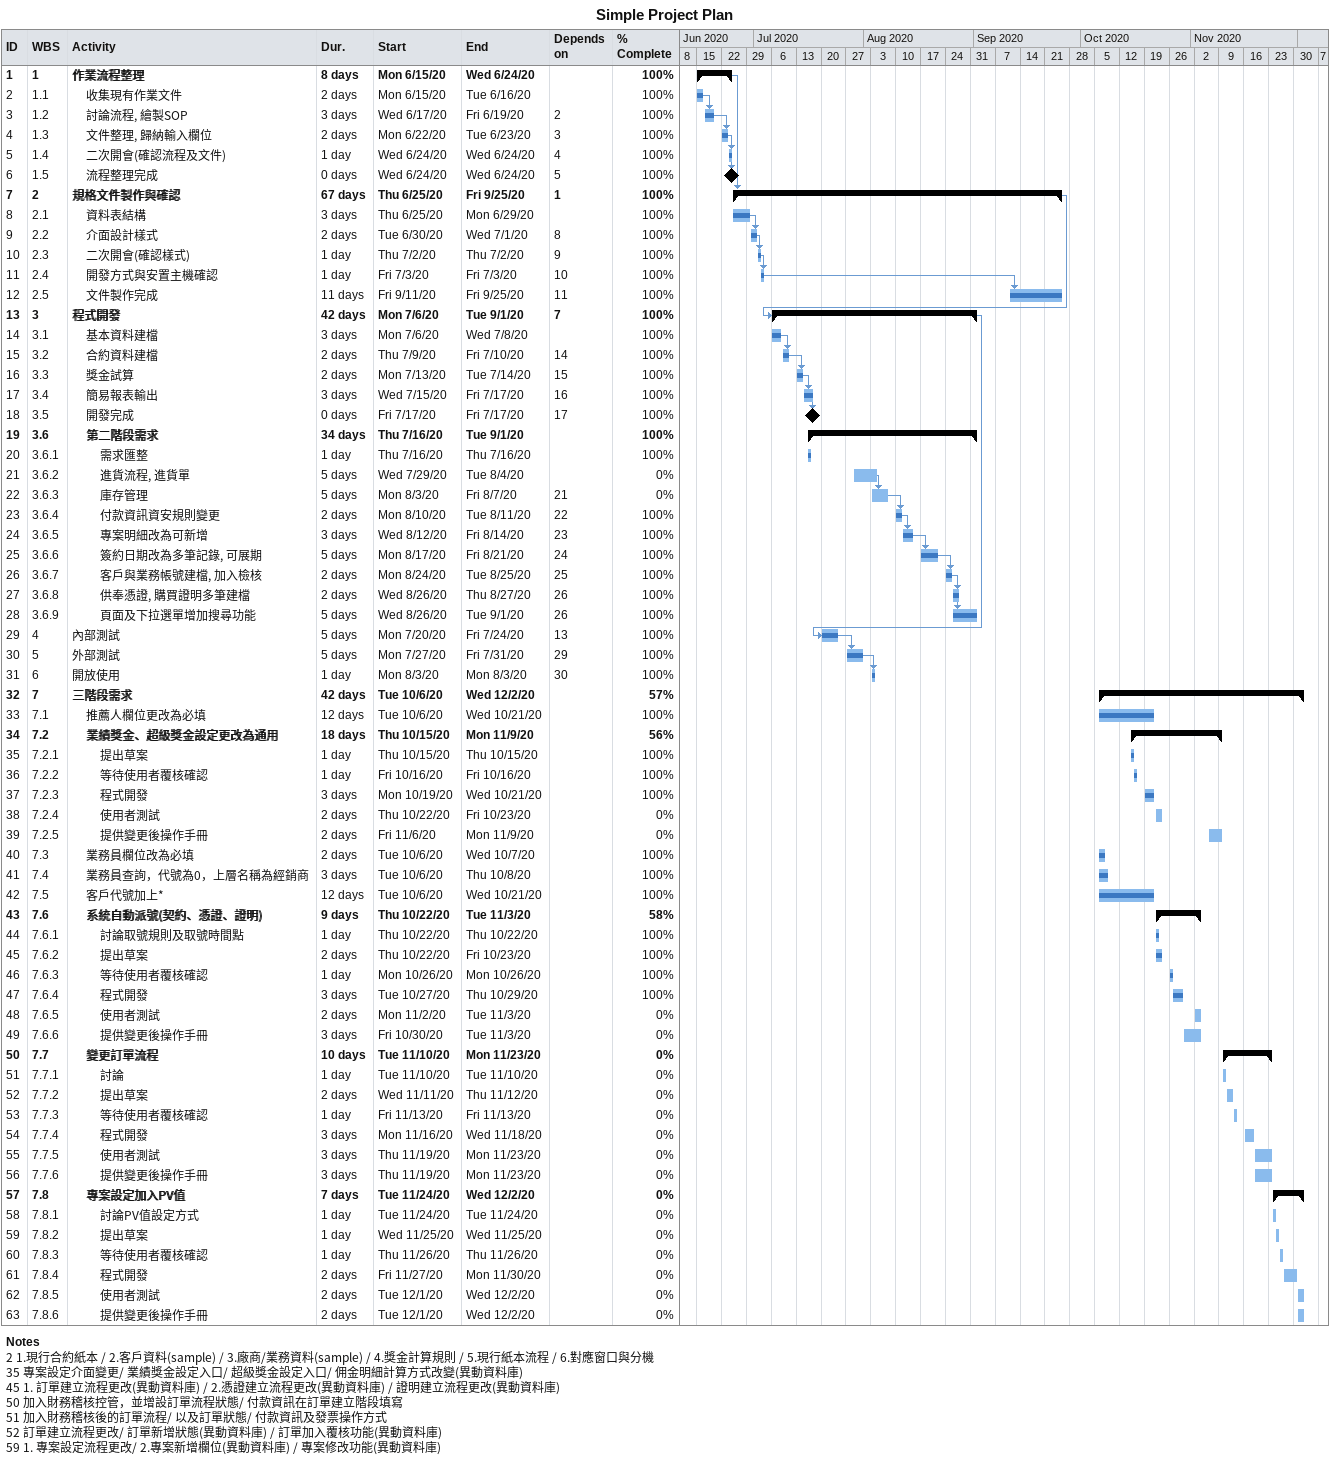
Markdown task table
Simple Project Plan

| ID | WBS | Task | Duration | Start | Finish | Predecessors | % complete |
|---|---|---|---|---|---|---|---|
| 1 | 1 | **作業流程整理** | 8d | 2020-06-15 | 2020-06-24 |  | 100 |
| 2 | 1.1 | 收集現有作業文件 | 2d | 2020-06-15 | 2020-06-16 |  | 100 |
| 3 | 1.2 | 討論流程, 繪製SOP | 3d | 2020-06-17 | 2020-06-19 | 2 | 100 |
| 4 | 1.3 | 文件整理, 歸納輸入欄位 | 2d | 2020-06-22 | 2020-06-23 | 3 | 100 |
| 5 | 1.4 | 二次開會(確認流程及文件) | 1d | 2020-06-24 | 2020-06-24 | 4 | 100 |
| 6 | 1.5 | 流程整理完成 | 0d | 2020-06-24 | 2020-06-24 | 5 | 100 |
| 7 | 2 | **規格文件製作與確認** | 67d | 2020-06-25 | 2020-09-25 | 1 | 100 |
| 8 | 2.1 | 資料表結構 | 3d | 2020-06-25 | 2020-06-29 |  | 100 |
| 9 | 2.2 | 介面設計樣式 | 2d | 2020-06-30 | 2020-07-01 | 8 | 100 |
| 10 | 2.3 | 二次開會(確認樣式) | 1d | 2020-07-02 | 2020-07-02 | 9 | 100 |
| 11 | 2.4 | 開發方式與安置主機確認 | 1d | 2020-07-03 | 2020-07-03 | 10 | 100 |
| 12 | 2.5 | 文件製作完成 | 11d | 2020-09-11 | 2020-09-25 | 11 | 100 |
| 13 | 3 | **程式開發** | 42d | 2020-07-06 | 2020-09-01 | 7 | 100 |
| 14 | 3.1 | 基本資料建檔 | 3d | 2020-07-06 | 2020-07-08 |  | 100 |
| 15 | 3.2 | 合約資料建檔 | 2d | 2020-07-09 | 2020-07-10 | 14 | 100 |
| 16 | 3.3 | 獎金試算 | 2d | 2020-07-13 | 2020-07-14 | 15 | 100 |
| 17 | 3.4 | 簡易報表輸出 | 3d | 2020-07-15 | 2020-07-17 | 16 | 100 |
| 18 | 3.5 | 開發完成 | 0d | 2020-07-17 | 2020-07-17 | 17 | 100 |
| 19 | 3.6 | **第二階段需求** | 34d | 2020-07-16 | 2020-09-01 |  | 100 |
| 20 | 3.6.1 | 需求匯整 | 1d | 2020-07-16 | 2020-07-16 |  | 100 |
| 21 | 3.6.2 | 進貨流程, 進貨單 | 5d | 2020-07-29 | 2020-08-04 |  | 0 |
| 22 | 3.6.3 | 庫存管理 | 5d | 2020-08-03 | 2020-08-07 | 21 | 0 |
| 23 | 3.6.4 | 付款資訊資安規則變更 | 2d | 2020-08-10 | 2020-08-11 | 22 | 100 |
| 24 | 3.6.5 | 專案明細改為可新增 | 3d | 2020-08-12 | 2020-08-14 | 23 | 100 |
| 25 | 3.6.6 | 簽約日期改為多筆記錄, 可展期 | 5d | 2020-08-17 | 2020-08-21 | 24 | 100 |
| 26 | 3.6.7 | 客戶與業務帳號建檔, 加入檢核 | 2d | 2020-08-24 | 2020-08-25 | 25 | 100 |
| 27 | 3.6.8 | 供奉憑證, 購買證明多筆建檔 | 2d | 2020-08-26 | 2020-08-27 | 26 | 100 |
| 28 | 3.6.9 | 頁面及下拉選單增加搜尋功能 | 5d | 2020-08-26 | 2020-09-01 | 26 | 100 |
| 29 | 4 | 內部測試 | 5d | 2020-07-20 | 2020-07-24 | 13 | 100 |
| 30 | 5 | 外部測試 | 5d | 2020-07-27 | 2020-07-31 | 29 | 100 |
| 31 | 6 | 開放使用 | 1d | 2020-08-03 | 2020-08-03 | 30 | 100 |
| 32 | 7 | **三階段需求** | 42d | 2020-10-06 | 2020-12-02 |  | 57 |
| 33 | 7.1 | 推薦人欄位更改為必填 | 12d | 2020-10-06 | 2020-10-21 |  | 100 |
| 34 | 7.2 | **業績獎金、超級獎金設定更改為通用** | 18d | 2020-10-15 | 2020-11-09 |  | 56 |
| 35 | 7.2.1 | 提出草案 | 1d | 2020-10-15 | 2020-10-15 |  | 100 |
| 36 | 7.2.2 | 等待使用者覆核確認 | 1d | 2020-10-16 | 2020-10-16 |  | 100 |
| 37 | 7.2.3 | 程式開發 | 3d | 2020-10-19 | 2020-10-21 |  | 100 |
| 38 | 7.2.4 | 使用者測試 | 2d | 2020-10-22 | 2020-10-23 |  | 0 |
| 39 | 7.2.5 | 提供變更後操作手冊 | 2d | 2020-11-06 | 2020-11-09 |  | 0 |
| 40 | 7.3 | 業務員欄位改為必填 | 2d | 2020-10-06 | 2020-10-07 |  | 100 |
| 41 | 7.4 | 業務員查詢，代號為0，上層名稱為經銷商 | 3d | 2020-10-06 | 2020-10-08 |  | 100 |
| 42 | 7.5 | 客戶代號加上* | 12d | 2020-10-06 | 2020-10-21 |  | 100 |
| 43 | 7.6 | **系統自動派號(契約、憑證、證明)** | 9d | 2020-10-22 | 2020-11-03 |  | 58 |
| 44 | 7.6.1 | 討論取號規則及取號時間點 | 1d | 2020-10-22 | 2020-10-22 |  | 100 |
| 45 | 7.6.2 | 提出草案 | 2d | 2020-10-22 | 2020-10-23 |  | 100 |
| 46 | 7.6.3 | 等待使用者覆核確認 | 1d | 2020-10-26 | 2020-10-26 |  | 100 |
| 47 | 7.6.4 | 程式開發 | 3d | 2020-10-27 | 2020-10-29 |  | 100 |
| 48 | 7.6.5 | 使用者測試 | 2d | 2020-11-02 | 2020-11-03 |  | 0 |
| 49 | 7.6.6 | 提供變更後操作手冊 | 3d | 2020-10-30 | 2020-11-03 |  | 0 |
| 50 | 7.7 | **變更訂單流程** | 10d | 2020-11-10 | 2020-11-23 |  | 0 |
| 51 | 7.7.1 | 討論 | 1d | 2020-11-10 | 2020-11-10 |  | 0 |
| 52 | 7.7.2 | 提出草案 | 2d | 2020-11-11 | 2020-11-12 |  | 0 |
| 53 | 7.7.3 | 等待使用者覆核確認 | 1d | 2020-11-13 | 2020-11-13 |  | 0 |
| 54 | 7.7.4 | 程式開發 | 3d | 2020-11-16 | 2020-11-18 |  | 0 |
| 55 | 7.7.5 | 使用者測試 | 3d | 2020-11-19 | 2020-11-23 |  | 0 |
| 56 | 7.7.6 | 提供變更後操作手冊 | 3d | 2020-11-19 | 2020-11-23 |  | 0 |
| 57 | 7.8 | **專案設定加入PV值** | 7d | 2020-11-24 | 2020-12-02 |  | 0 |
| 58 | 7.8.1 | 討論PV值設定方式 | 1d | 2020-11-24 | 2020-11-24 |  | 0 |
| 59 | 7.8.2 | 提出草案 | 1d | 2020-11-25 | 2020-11-25 |  | 0 |
| 60 | 7.8.3 | 等待使用者覆核確認 | 1d | 2020-11-26 | 2020-11-26 |  | 0 |
| 61 | 7.8.4 | 程式開發 | 2d | 2020-11-27 | 2020-11-30 |  | 0 |
| 62 | 7.8.5 | 使用者測試 | 2d | 2020-12-01 | 2020-12-02 |  | 0 |
| 63 | 7.8.6 | 提供變更後操作手冊 | 2d | 2020-12-01 | 2020-12-02 |  | 0 |

Notes
- 2: 1.現行合約紙本 / 2.客戶資料(sample) / 3.廠商/業務資料(sample) / 4.獎金計算規則 / 5.現行紙本流程 / 6.對應窗口與分機
- 35: 專案設定介面變更 / 業績獎金設定入口 / 超級獎金設定入口 / 佣金明細計算方式改變(異動資料庫)
- 45: 1. 訂單建立流程更改(異動資料庫) / 2.憑證建立流程更改(異動資料庫) / 證明建立流程更改(異動資料庫)
- 50: 加入財務稽核控管，並增設訂單流程狀態 / 付款資訊在訂單建立階段填寫
- 51: 加入財務稽核後的訂單流程 / 以及訂單狀態 / 付款資訊及發票操作方式
- 52: 訂單建立流程更改 / 訂單新增狀態(異動資料庫) / 訂單加入覆核功能(異動資料庫)
- 59: 1. 專案設定流程更改 / 2.專案新增欄位(異動資料庫) / 專案修改功能(異動資料庫)
